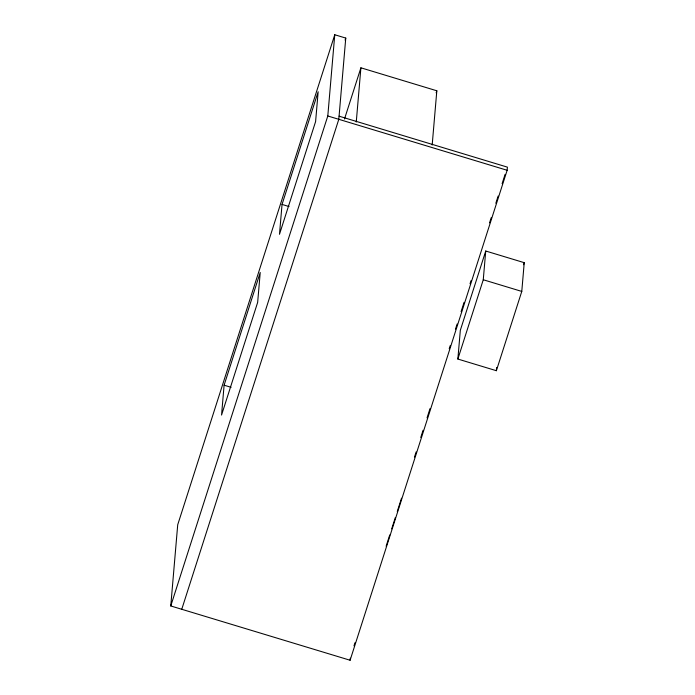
<?xml version="1.0" encoding="UTF-8"?>
<svg xmlns="http://www.w3.org/2000/svg" width="695" height="695" viewBox="0 0 695 695"><rect width="100%" height="100%" fill="white"/><g stroke="black" fill="none" stroke-linecap="round" stroke-linejoin="round"><path stroke-width="1.04" d="M339.064 116.178L507.411 167.148L507.142 170.275L350.098 660.25L170.762 605.953L177.72 524.725L334.764 34.75L345.762 38.077L338.804 119.305L181.76 609.28M224.103 385.195L221.549 415.063L257.663 302.368L260.225 272.501L224.103 385.195L231.105 387.315M282.04 204.426L279.486 234.293L315.599 121.599L318.162 91.74L282.04 204.426L289.042 206.545M170.762 605.953L327.797 115.978L334.764 34.75M356.257 122.033L360.905 67.806L436.825 90.784L432.177 145.02M350.098 660.25L350.28 658.165M457.857 359.046L460.325 330.299L485.736 251.017L524.239 262.675L521.78 291.422L496.369 370.704L457.857 359.046L483.268 279.755L485.736 251.017M496.369 370.704L496.638 367.507M345.102 40.145L345.762 38.077M344.494 119.01L360.905 67.806M436.165 92.835L436.825 90.784M353.99 645.837L354.971 642.753M414.481 457.084L416.14 451.924M420.762 437.476L423.081 430.257M427.051 417.877L430.023 408.591M449.205 348.742L450.195 345.65M455.486 329.143L457.145 323.983M461.106 311.603L464.086 302.316M470.037 283.742L471.028 280.65M489.549 222.869L491.2 217.709M495.83 203.261L498.15 196.042M502.12 183.662L505.091 174.376M386.133 546.218L389.739 534.976M391.702 528.852L395.307 517.61M397.271 511.477L401.528 498.193M523.578 264.734L524.239 262.675M327.797 115.978L507.142 170.275M483.268 279.755L521.78 291.422"/></g></svg>
